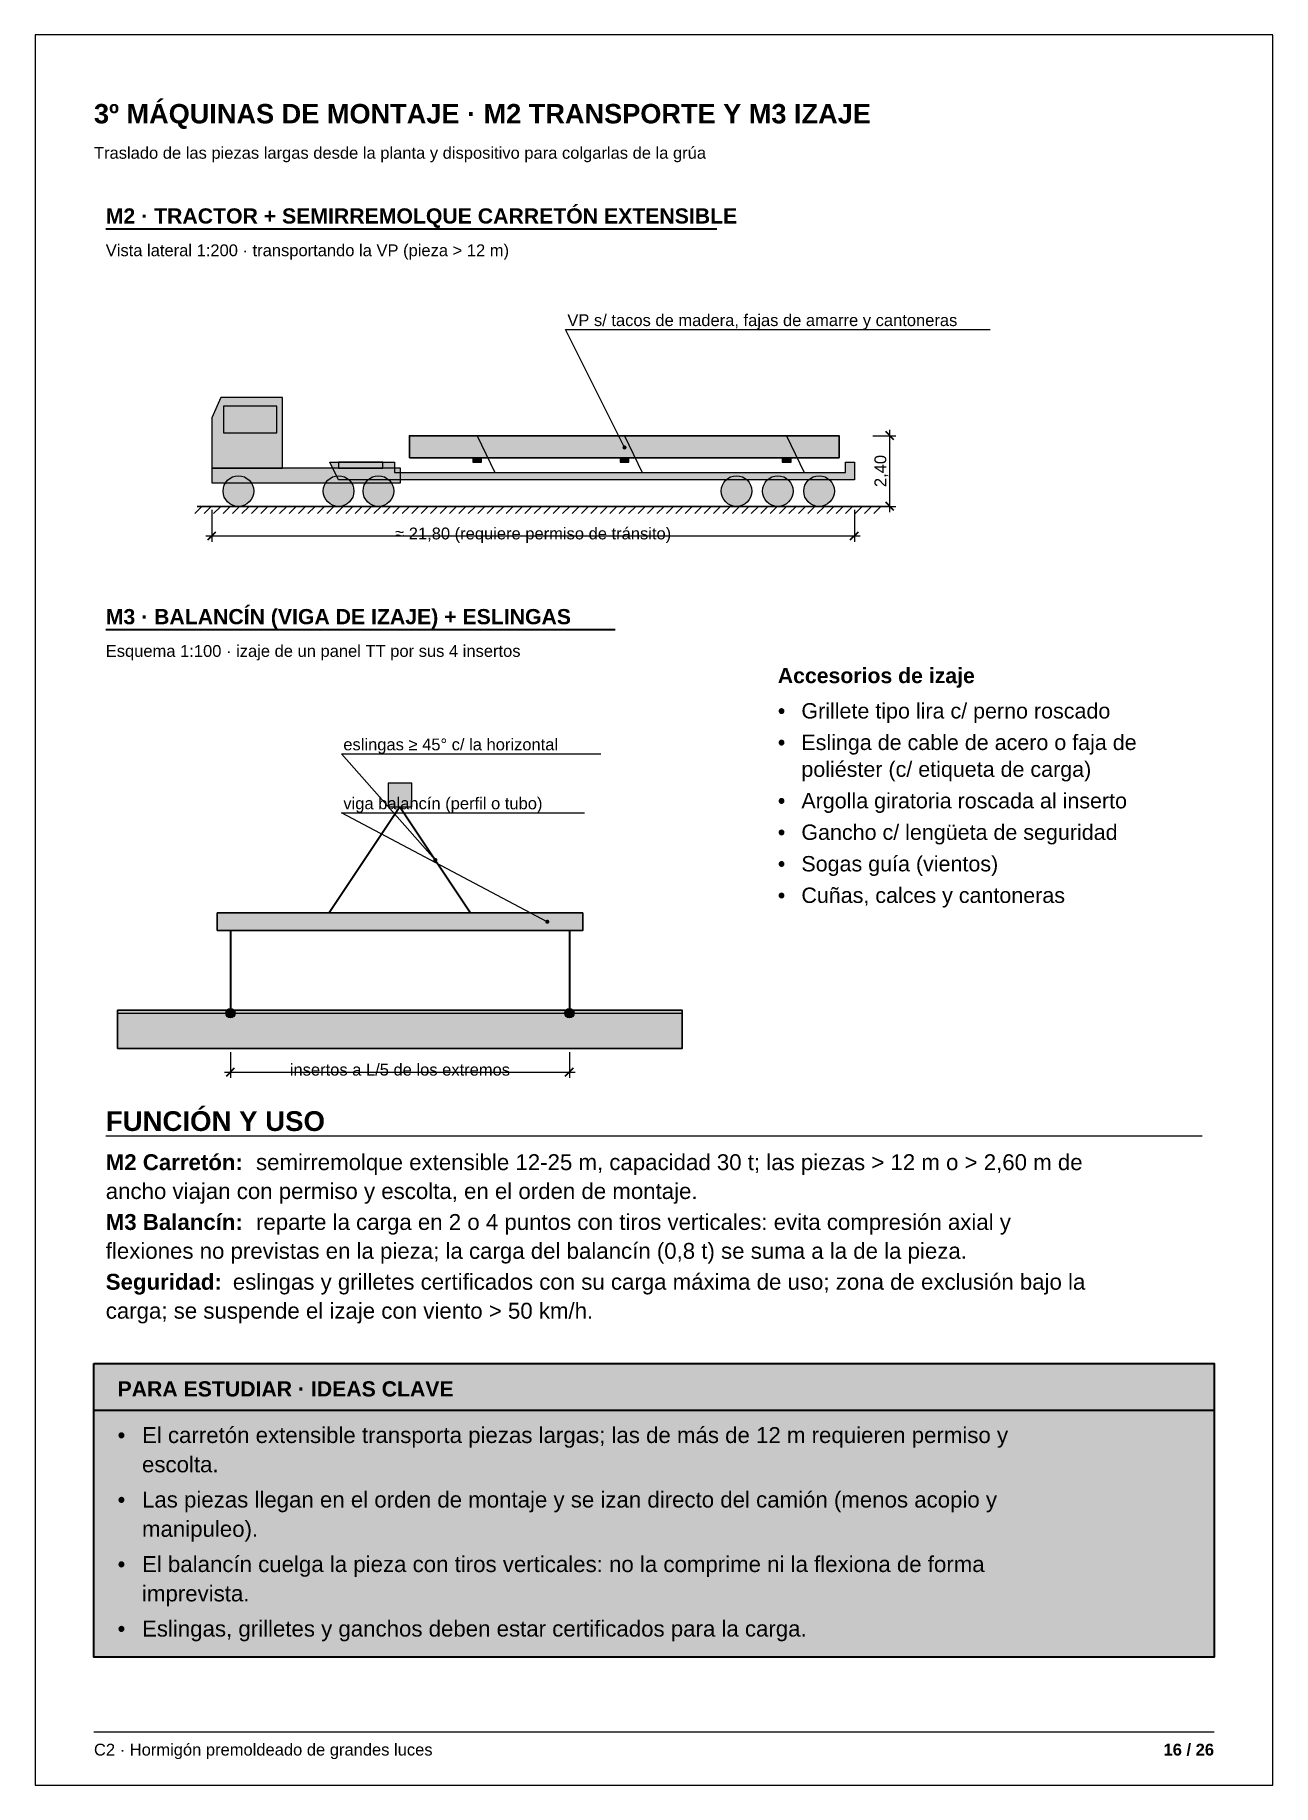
# Paper-space layout 'LAMINA 16' of a CAD drawing. Header units: millimetres. Extents: x 0 to 210, y 0 to 297.
# The model-space entities are those that its viewports show. They can reach past a viewport. Long polylines and large blocks are cut down to what shows.
import ezdxf
from ezdxf.enums import TextEntityAlignment as Align

# ---------------------------------------------------------------- set-up
doc = ezdxf.new("R2010")
doc.units = ezdxf.units.MM
for name, color, linetype in [('CONTORNOS', 7, 'Continuous'), ('CONTORNOS-RELLENO', 9, 'Continuous'), ('COTAS', 7, 'Continuous'), ('ESTUDIO', 7, 'Continuous'), ('ESTUDIO-RELLENO', 9, 'Continuous'), ('LINEAS', 7, 'Continuous'), ('LINEAS-RELLENO', 9, 'Continuous'), ('MARCO', 7, 'Continuous'), ('REFERENCIAS', 7, 'Continuous'), ('REFERENCIAS-RELLENO', 9, 'Continuous'), ('TEXTOS', 7, 'Continuous'), ('VIEWPORTS', 7, 'Continuous')]:
    doc.layers.add(name, color=color, linetype=linetype)
doc.styles.add('ARIAL', font='arial.ttf')
doc.styles.add('ARIAL-NEGRITA', font='arialbd.ttf')

msp = doc.modelspace()

# ---------------------------------------------------------------- hatches: boundary and pattern name
at = {"layer": 'CONTORNOS-RELLENO', "true_color": 0xc0392b}
h = msp.add_hatch(color=22, dxfattribs=at)
h.dxf.hatch_style = 1
h.paths.add_polyline_path([(3630, 223.5), (3642, 223.5), (3642, 235.5), (3631.5, 235.5), (3630, 232)])
at = {"layer": 'CONTORNOS-RELLENO', "true_color": 0xbfe3f0}
h = msp.add_hatch(color=254, dxfattribs=at)
h.dxf.hatch_style = 1
h.paths.add_polyline_path([(3632, 229.5), (3641, 229.5), (3641, 234), (3632, 234)])
at = {"layer": 'CONTORNOS-RELLENO', "true_color": 0xb9cdb0}
h = msp.add_hatch(color=9, dxfattribs=at)
h.dxf.hatch_style = 1
h.paths.add_polyline_path([(3663.5, 225.25), (3736.4, 225.25), (3736.4, 229), (3663.5, 229)])
at = {"layer": 'CONTORNOS-RELLENO', "true_color": 0xc0392b}
h = msp.add_hatch(color=22, dxfattribs=at)
h.dxf.hatch_style = 1
h.paths.add_polyline_path([(3630, 221), (3662, 221), (3662, 223.5), (3630, 223.5)])
at = {"layer": 'CONTORNOS-RELLENO', "true_color": 0x7f8c8d}
h = msp.add_hatch(color=252, dxfattribs=at)
h.dxf.hatch_style = 1
h.paths.add_polyline_path([(3650, 224.5), (3661, 224.5), (3661, 222.75), (3737.5, 222.75), (3737.5, 224.5), (3739, 224.5), (3739, 221.5), (3651.5, 221.5)])
at = {"layer": 'CONTORNOS-RELLENO', "true_color": 0x3a3a3a}
h = msp.add_hatch(color=250, dxfattribs=at)
h.dxf.hatch_style = 1
h.paths.add_polyline_path([(3651.5, 223.5), (3659, 223.5), (3659, 224.5), (3651.5, 224.5)])
at = {"layer": 'CONTORNOS-RELLENO', "true_color": 0x8b5a2b}
h = msp.add_hatch(color=37, dxfattribs=at)
h.dxf.hatch_style = 1
h.paths.add_polyline_path([(3674.25, 224.5), (3675.75, 224.5), (3675.75, 225.25), (3674.25, 225.25)])
h = msp.add_hatch(color=37, dxfattribs=at)
h.dxf.hatch_style = 1
h.paths.add_polyline_path([(3699.25, 224.5), (3700.75, 224.5), (3700.75, 225.25), (3699.25, 225.25)])
h = msp.add_hatch(color=37, dxfattribs=at)
h.dxf.hatch_style = 1
h.paths.add_polyline_path([(3726.75, 224.5), (3728.25, 224.5), (3728.25, 225.25), (3726.75, 225.25)])
at = {"layer": 'CONTORNOS-RELLENO', "true_color": 0x3a3a3a}
h = msp.add_hatch(color=250, dxfattribs=at)
h.dxf.hatch_style = 1
h.paths.add_polyline_path([(3659.9, 166), (3663.9, 166), (3663.9, 170), (3659.9, 170)])
at = {"layer": 'CONTORNOS-RELLENO', "true_color": 0xf2c230}
h = msp.add_hatch(color=40, dxfattribs=at)
h.dxf.hatch_style = 1
h.paths.add_polyline_path([(3630.9, 145), (3692.9, 145), (3692.9, 148), (3630.9, 148)])
at = {"layer": 'CONTORNOS-RELLENO', "true_color": 0xe3dccb}
h = msp.add_hatch(color=254, dxfattribs=at)
h.dxf.hatch_style = 1
h.paths.add_polyline_path([(3614, 125), (3709.8, 125), (3709.8, 131.5), (3614, 131.5)])
at = {"layer": 'ESTUDIO-RELLENO', "true_color": 0xfff8dc}
h = msp.add_hatch(color=7, dxfattribs=at)
h.dxf.hatch_style = 1
h.paths.add_polyline_path([(3610, 71.54), (3800, 71.54), (3800, 21.71), (3610, 21.71)])
at = {"layer": 'ESTUDIO-RELLENO', "true_color": 0xf3d77a}
h = msp.add_hatch(color=41, dxfattribs=at)
h.dxf.hatch_style = 1
h.paths.add_polyline_path([(3610, 71.54), (3800, 71.54), (3800, 63.54), (3610, 63.54)])
at = {"layer": 'LINEAS-RELLENO', "true_color": 0x222222}
h = msp.add_hatch(color=250, dxfattribs=at)
h.dxf.hatch_style = 1
edge = h.paths.add_edge_path()
edge.add_arc((3634.5, 219.6), 2.6, 0, 360)
h = msp.add_hatch(color=250, dxfattribs=at)
h.dxf.hatch_style = 1
edge = h.paths.add_edge_path()
edge.add_arc((3651.5, 219.6), 2.6, 0, 360)
h = msp.add_hatch(color=250, dxfattribs=at)
h.dxf.hatch_style = 1
edge = h.paths.add_edge_path()
edge.add_arc((3658.25, 219.6), 2.6, 0, 360)
h = msp.add_hatch(color=250, dxfattribs=at)
h.dxf.hatch_style = 1
edge = h.paths.add_edge_path()
edge.add_arc((3719, 219.6), 2.6, 0, 360)
h = msp.add_hatch(color=250, dxfattribs=at)
h.dxf.hatch_style = 1
edge = h.paths.add_edge_path()
edge.add_arc((3726, 219.6), 2.6, 0, 360)
h = msp.add_hatch(color=250, dxfattribs=at)
h.dxf.hatch_style = 1
edge = h.paths.add_edge_path()
edge.add_arc((3733, 219.6), 2.6, 0, 360)
at = {"layer": 'LINEAS-RELLENO', "true_color": 0x000000}
h = msp.add_hatch(color=18, dxfattribs=at)
h.dxf.hatch_style = 1
edge = h.paths.add_edge_path()
edge.add_arc((3633.16, 131), 0.8, 0, 360)
h = msp.add_hatch(color=18, dxfattribs=at)
h.dxf.hatch_style = 1
edge = h.paths.add_edge_path()
edge.add_arc((3690.64, 131), 0.8, 0, 360)
at = {"layer": 'REFERENCIAS-RELLENO', "true_color": 0x000000}
h = msp.add_hatch(color=18, dxfattribs=at)
h.dxf.hatch_style = 1
edge = h.paths.add_edge_path()
edge.add_arc((3700, 227), 0.35, 0, 360)
h = msp.add_hatch(color=18, dxfattribs=at)
h.dxf.hatch_style = 1
edge = h.paths.add_edge_path()
edge.add_arc((3667.9, 157), 0.35, 0, 360)
h = msp.add_hatch(color=18, dxfattribs=at)
h.dxf.hatch_style = 1
edge = h.paths.add_edge_path()
edge.add_arc((3686.9, 146.5), 0.35, 0, 360)

# ---------------------------------------------------------------- linework, layer by layer
at = {"layer": 'CONTORNOS', "lineweight": 13}
for points in [[(3630, 223.5), (3642, 223.5), (3642, 235.5), (3631.5, 235.5), (3630, 232)], [(3630, 221), (3662, 221), (3662, 223.5), (3630, 223.5)], [(3650, 224.5), (3661, 224.5), (3661, 222.75), (3737.5, 222.75), (3737.5, 224.5), (3739, 224.5), (3739, 221.5), (3651.5, 221.5)]]:
    msp.add_lwpolyline(points, close=True, dxfattribs=at)
at = {"layer": 'CONTORNOS', "lineweight": 9}
for points in [[(3632, 229.5), (3641, 229.5), (3641, 234), (3632, 234)], [(3651.5, 223.5), (3659, 223.5), (3659, 224.5), (3651.5, 224.5)], [(3674.25, 224.5), (3675.75, 224.5), (3675.75, 225.25), (3674.25, 225.25)], [(3699.25, 224.5), (3700.75, 224.5), (3700.75, 225.25), (3699.25, 225.25)], [(3726.75, 224.5), (3728.25, 224.5), (3728.25, 225.25), (3726.75, 225.25)], [(3659.9, 166), (3663.9, 166), (3663.9, 170), (3659.9, 170)]]:
    msp.add_lwpolyline(points, close=True, dxfattribs=at)
at = {"layer": 'CONTORNOS', "lineweight": 25}
for points in [[(3663.5, 225.25), (3736.4, 225.25), (3736.4, 229), (3663.5, 229)], [(3630.9, 145), (3692.9, 145), (3692.9, 148), (3630.9, 148)], [(3614, 125), (3709.8, 125), (3709.8, 131.5), (3614, 131.5)]]:
    msp.add_lwpolyline(points, close=True, dxfattribs=at)
at = {"layer": 'COTAS', "lineweight": 9}
for points in [[(3742.1, 229), (3746, 229)], [(3742.1, 217), (3746, 217)], [(3630, 216.4), (3630, 211)], [(3739, 216.4), (3739, 211)], [(3633.16, 124.4), (3633.16, 120)], [(3690.64, 124.4), (3690.64, 120)]]:
    msp.add_lwpolyline(points, dxfattribs=at)
at = {"layer": 'COTAS', "lineweight": 35}
for points in [[(3745.7, 228.3), (3744.3, 229.7)], [(3745.7, 216.3), (3744.3, 217.7)], [(3629.3, 211.3), (3630.7, 212.7)], [(3738.3, 211.3), (3739.7, 212.7)], [(3632.46, 120.3), (3633.86, 121.7)], [(3689.94, 120.3), (3691.34, 121.7)]]:
    msp.add_lwpolyline(points, dxfattribs=at)
at = {"layer": 'COTAS', "lineweight": 13}
for points in [[(3745, 216), (3745, 230)], [(3629, 212), (3740, 212)], [(3632.16, 121), (3691.64, 121)]]:
    msp.add_lwpolyline(points, dxfattribs=at)
at = {"layer": 'ESTUDIO', "color": 42, "lineweight": 35, "true_color": 0xc9a227}
for points in [[(3610, 71.54), (3800, 71.54), (3800, 21.71), (3610, 21.71)], [(3610, 71.54), (3800, 71.54), (3800, 63.54), (3610, 63.54)]]:
    msp.add_lwpolyline(points, close=True, dxfattribs=at)
at = {"layer": 'LINEAS', "lineweight": 35}
for points in [[(3612, 264.1), (3715.68, 264.1)], [(3612, 196.1), (3698.4, 196.1)], [(3661.9, 166), (3649.9, 148)], [(3661.9, 166), (3673.9, 148)], [(3633.16, 145), (3633.16, 131.5)], [(3690.64, 145), (3690.64, 131.5)]]:
    msp.add_lwpolyline(points, dxfattribs=at)
at = {"layer": 'LINEAS', "lineweight": 13}
for points in [[(3675, 229), (3678, 222.75)], [(3700, 229), (3703, 222.75)], [(3727.5, 229), (3730.5, 222.75)]]:
    msp.add_lwpolyline(points, dxfattribs=at)
at = {"layer": 'LINEAS', "lineweight": 9}
for points in [[(3628.3, 217), (3627.1, 215.8)], [(3629.9, 217), (3628.7, 215.8)], [(3631.5, 217), (3630.3, 215.8)], [(3633.1, 217), (3631.9, 215.8)], [(3634.7, 217), (3633.5, 215.8)], [(3636.3, 217), (3635.1, 215.8)], [(3637.9, 217), (3636.7, 215.8)], [(3639.5, 217), (3638.3, 215.8)], [(3641.1, 217), (3639.9, 215.8)], [(3642.7, 217), (3641.5, 215.8)], [(3644.3, 217), (3643.1, 215.8)], [(3645.9, 217), (3644.7, 215.8)], [(3647.5, 217), (3646.3, 215.8)], [(3649.1, 217), (3647.9, 215.8)], [(3650.7, 217), (3649.5, 215.8)], [(3652.3, 217), (3651.1, 215.8)], [(3653.9, 217), (3652.7, 215.8)], [(3655.5, 217), (3654.3, 215.8)], [(3657.1, 217), (3655.9, 215.8)], [(3658.7, 217), (3657.5, 215.8)], [(3660.3, 217), (3659.1, 215.8)], [(3661.9, 217), (3660.7, 215.8)], [(3663.5, 217), (3662.3, 215.8)], [(3665.1, 217), (3663.9, 215.8)], [(3666.7, 217), (3665.5, 215.8)], [(3668.3, 217), (3667.1, 215.8)], [(3669.9, 217), (3668.7, 215.8)], [(3671.5, 217), (3670.3, 215.8)], [(3673.1, 217), (3671.9, 215.8)], [(3674.7, 217), (3673.5, 215.8)], [(3676.3, 217), (3675.1, 215.8)], [(3677.9, 217), (3676.7, 215.8)], [(3679.5, 217), (3678.3, 215.8)], [(3681.1, 217), (3679.9, 215.8)], [(3682.7, 217), (3681.5, 215.8)], [(3684.3, 217), (3683.1, 215.8)], [(3685.9, 217), (3684.7, 215.8)], [(3687.5, 217), (3686.3, 215.8)], [(3689.1, 217), (3687.9, 215.8)], [(3690.7, 217), (3689.5, 215.8)], [(3692.3, 217), (3691.1, 215.8)], [(3693.9, 217), (3692.7, 215.8)], [(3695.5, 217), (3694.3, 215.8)], [(3697.1, 217), (3695.9, 215.8)], [(3698.7, 217), (3697.5, 215.8)], [(3700.3, 217), (3699.1, 215.8)], [(3701.9, 217), (3700.7, 215.8)], [(3703.5, 217), (3702.3, 215.8)], [(3705.1, 217), (3703.9, 215.8)], [(3706.7, 217), (3705.5, 215.8)], [(3708.3, 217), (3707.1, 215.8)], [(3709.9, 217), (3708.7, 215.8)], [(3711.5, 217), (3710.3, 215.8)], [(3713.1, 217), (3711.9, 215.8)], [(3714.7, 217), (3713.5, 215.8)], [(3716.3, 217), (3715.1, 215.8)], [(3717.9, 217), (3716.7, 215.8)], [(3719.5, 217), (3718.3, 215.8)], [(3721.1, 217), (3719.9, 215.8)], [(3722.7, 217), (3721.5, 215.8)], [(3724.3, 217), (3723.1, 215.8)], [(3725.9, 217), (3724.7, 215.8)], [(3727.5, 217), (3726.3, 215.8)], [(3729.1, 217), (3727.9, 215.8)], [(3730.7, 217), (3729.5, 215.8)], [(3732.3, 217), (3731.1, 215.8)], [(3733.9, 217), (3732.7, 215.8)], [(3735.5, 217), (3734.3, 215.8)], [(3737.1, 217), (3735.9, 215.8)], [(3738.7, 217), (3737.5, 215.8)], [(3740.3, 217), (3739.1, 215.8)], [(3741.9, 217), (3740.7, 215.8)], [(3743.5, 217), (3742.3, 215.8)], [(3614, 131), (3709.8, 131)]]:
    msp.add_lwpolyline(points, dxfattribs=at)
at = {"layer": 'LINEAS', "lineweight": 25}
msp.add_lwpolyline([(3627.5, 217), (3745, 217)], dxfattribs=at)
at = {"layer": 'LINEAS', "lineweight": 18}
msp.add_lwpolyline([(3612, 110.2), (3798, 110.2)], dxfattribs=at)
at = {"layer": 'LINEAS', "lineweight": 9}
for centre, radius in [((3634.5, 219.6), 2.6), ((3651.5, 219.6), 2.6), ((3658.25, 219.6), 2.6), ((3719, 219.6), 2.6), ((3726, 219.6), 2.6), ((3733, 219.6), 2.6), ((3633.16, 131), 0.8), ((3690.64, 131), 0.8)]:
    msp.add_circle(centre, radius, dxfattribs=at)
at = {"layer": 'MARCO', "color": 253, "lineweight": 13, "true_color": 0x999999}
msp.add_lwpolyline([(3610, 9), (3800, 9)], dxfattribs=at)
at = {"layer": 'REFERENCIAS', "lineweight": 13}
for points in [[(3700, 227), (3690, 247)], [(3690, 247), (3762, 247)], [(3667.9, 157), (3652, 175)], [(3652, 175), (3696, 175)], [(3686.9, 146.5), (3652, 165)], [(3652, 165), (3693.2, 165)]]:
    msp.add_lwpolyline(points, dxfattribs=at)

# ---------------------------------------------------------------- texts
at = {"layer": 'COTAS', "style": 'ARIAL'}
msp.add_text('2,40', height=2.005, rotation=90, dxfattribs=at).set_placement((3744.4, 223), align=Align.CENTER)
for s, p in [('≈ 21,80 (requiere permiso de tránsito)', (3684.5, 211.4)), ('insertos a L/5 de los extremos', (3661.9, 120.4))]:
    msp.add_text(s, height=2.0048, dxfattribs=at).set_placement(p, align=Align.CENTER)
at = {"layer": 'ESTUDIO'}
for s, height, style, p in [('PARA ESTUDIAR · IDEAS CLAVE', 2.5776, 'ARIAL-NEGRITA', (3614, 65.94)), ('•', 2.7, 'ARIAL', (3614, 58.04)), ('El carretón extensible transporta piezas largas; las de más de 12 m requieren permiso y', 2.6993, 'ARIAL', (3618.15, 58.04)), ('escolta.', 2.699, 'ARIAL', (3618.15, 53.07)), ('•', 2.7, 'ARIAL', (3614, 47.09)), ('Las piezas llegan en el orden de montaje y se izan directo del camión (menos acopio y', 2.6993, 'ARIAL', (3618.15, 47.09)), ('manipuleo).', 2.6993, 'ARIAL', (3618.15, 42.12)), ('El balancín cuelga la pieza con tiros verticales: no la comprime ni la flexiona de forma', 2.6993, 'ARIAL', (3618.15, 36.14)), ('•', 2.7, 'ARIAL', (3614, 36.14)), ('imprevista.', 2.6993, 'ARIAL', (3618.15, 31.16)), ('•', 2.7, 'ARIAL', (3614, 25.19)), ('Eslingas, grilletes y ganchos deben estar certificados para la carga.', 2.6993, 'ARIAL', (3618.15, 25.19))]:
    msp.add_text(s, height=height, dxfattribs=dict(at, style=style)).set_placement(p)
at = {"layer": 'MARCO', "color": 251, "true_color": 0x666666, "style": 'ARIAL'}
msp.add_text('C2 · Hormigón premoldeado de grandes luces', height=2.0048, dxfattribs=at).set_placement((3610, 5))
at = {"layer": 'MARCO', "color": 250, "true_color": 0x444444, "style": 'ARIAL-NEGRITA'}
msp.add_text('16 / 26', height=2.005, dxfattribs=at).set_placement((3800, 5), align=Align.RIGHT)
at = {"layer": 'TEXTOS'}
for s, height, style, p in [('3º MÁQUINAS DE MONTAJE · M2 TRANSPORTE Y M3 IZAJE', 3.2936, 'ARIAL-NEGRITA', (3610, 282)), ('M2 · TRACTOR + SEMIRREMOLQUE CARRETÓN EXTENSIBLE', 2.5776, 'ARIAL-NEGRITA', (3612, 265)), ('VP s/ tacos de madera, fajas de amarre y cantoneras', 2.0048, 'ARIAL', (3690.3, 247.6)), ('M3 · BALANCÍN (VIGA DE IZAJE) + ESLINGAS', 2.5776, 'ARIAL-NEGRITA', (3612, 197)), ('Accesorios de izaje', 2.5776, 'ARIAL-NEGRITA', (3726, 187)), ('•', 2.61, 'ARIAL', (3726, 181)), ('Grillete tipo lira c/ perno roscado', 2.6062, 'ARIAL', (3730, 181)), ('Eslinga de cable de acero o faja de', 2.6062, 'ARIAL', (3730, 175.65)), ('eslingas ≥ 45° c/ la horizontal', 2.0048, 'ARIAL', (3652.3, 175.6)), ('•', 2.61, 'ARIAL', (3726, 175.65)), ('poliéster (c/ etiqueta de carga)', 2.6062, 'ARIAL', (3730, 171.1)), ('viga balancín (perfil o tubo)', 2.0048, 'ARIAL', (3652.3, 165.6)), ('•', 2.61, 'ARIAL', (3726, 165.75)), ('Argolla giratoria roscada al inserto', 2.6062, 'ARIAL', (3730, 165.75)), ('•', 2.61, 'ARIAL', (3726, 160.4)), ('Gancho c/ lengüeta de seguridad', 2.6062, 'ARIAL', (3730, 160.4)), ('Sogas guía (vientos)', 2.6062, 'ARIAL', (3730, 155.05)), ('•', 2.61, 'ARIAL', (3726, 155.05)), ('Cuñas, calces y cantoneras', 2.6062, 'ARIAL', (3730, 149.7)), ('•', 2.61, 'ARIAL', (3726, 149.7)), ('FUNCIÓN Y USO', 3.3509, 'ARIAL-NEGRITA', (3612, 111)), ('M2 Carretón:', 2.6993, 'ARIAL-NEGRITA', (3612, 104.35)), ('semirremolque extensible 12-25 m, capacidad 30 t; las piezas > 12 m o > 2,60 m de', 2.6993, 'ARIAL', (3637.49, 104.35)), ('ancho viajan con permiso y escolta, en el orden de montaje.', 2.6993, 'ARIAL', (3612, 99.45)), ('M3 Balancín:', 2.6993, 'ARIAL-NEGRITA', (3612, 94.2)), ('reparte la carga en 2 o 4 puntos con tiros verticales: evita compresión axial y', 2.6993, 'ARIAL', (3637.49, 94.2)), ('flexiones no previstas en la pieza; la carga del balancín (0,8 t) se suma a la de la pieza.', 2.6993, 'ARIAL', (3612, 89.3)), ('Seguridad:', 2.699, 'ARIAL-NEGRITA', (3612, 84.05)), ('eslingas y grilletes certificados con su carga máxima de uso; zona de exclusión bajo la', 2.6993, 'ARIAL', (3633.56, 84.05)), ('carga; se suspende el izaje con viento > 50 km/h.', 2.6993, 'ARIAL', (3612, 79.14))]:
    msp.add_text(s, height=height, dxfattribs=dict(at, style=style)).set_placement(p)
at = {"layer": 'TEXTOS', "color": 250, "true_color": 0x333333, "style": 'ARIAL'}
msp.add_text('Traslado de las piezas largas desde la planta y dispositivo para colgarlas de la grúa', height=2.0048, dxfattribs=at).set_placement((3610, 276))
at = {"layer": 'TEXTOS', "color": 250, "true_color": 0x222222, "style": 'ARIAL'}
for s, p in [('Vista lateral 1:200 · transportando la VP (pieza > 12 m)', (3612, 259.46)), ('Esquema 1:100 · izaje de un panel TT por sus 4 insertos', (3612, 191.46))]:
    msp.add_text(s, height=2.0048, dxfattribs=at).set_placement(p)

psp = doc.layouts.new('LAMINA 16')

# ---------------------------------------------------------------- viewports
at = {"layer": 'VIEWPORTS'}
psp.add_viewport(center=(105, 148.5), size=(210, 297), view_center_point=(3705, 148.5), view_height=297, dxfattribs=at)

doc.saveas('drawing.dxf')
